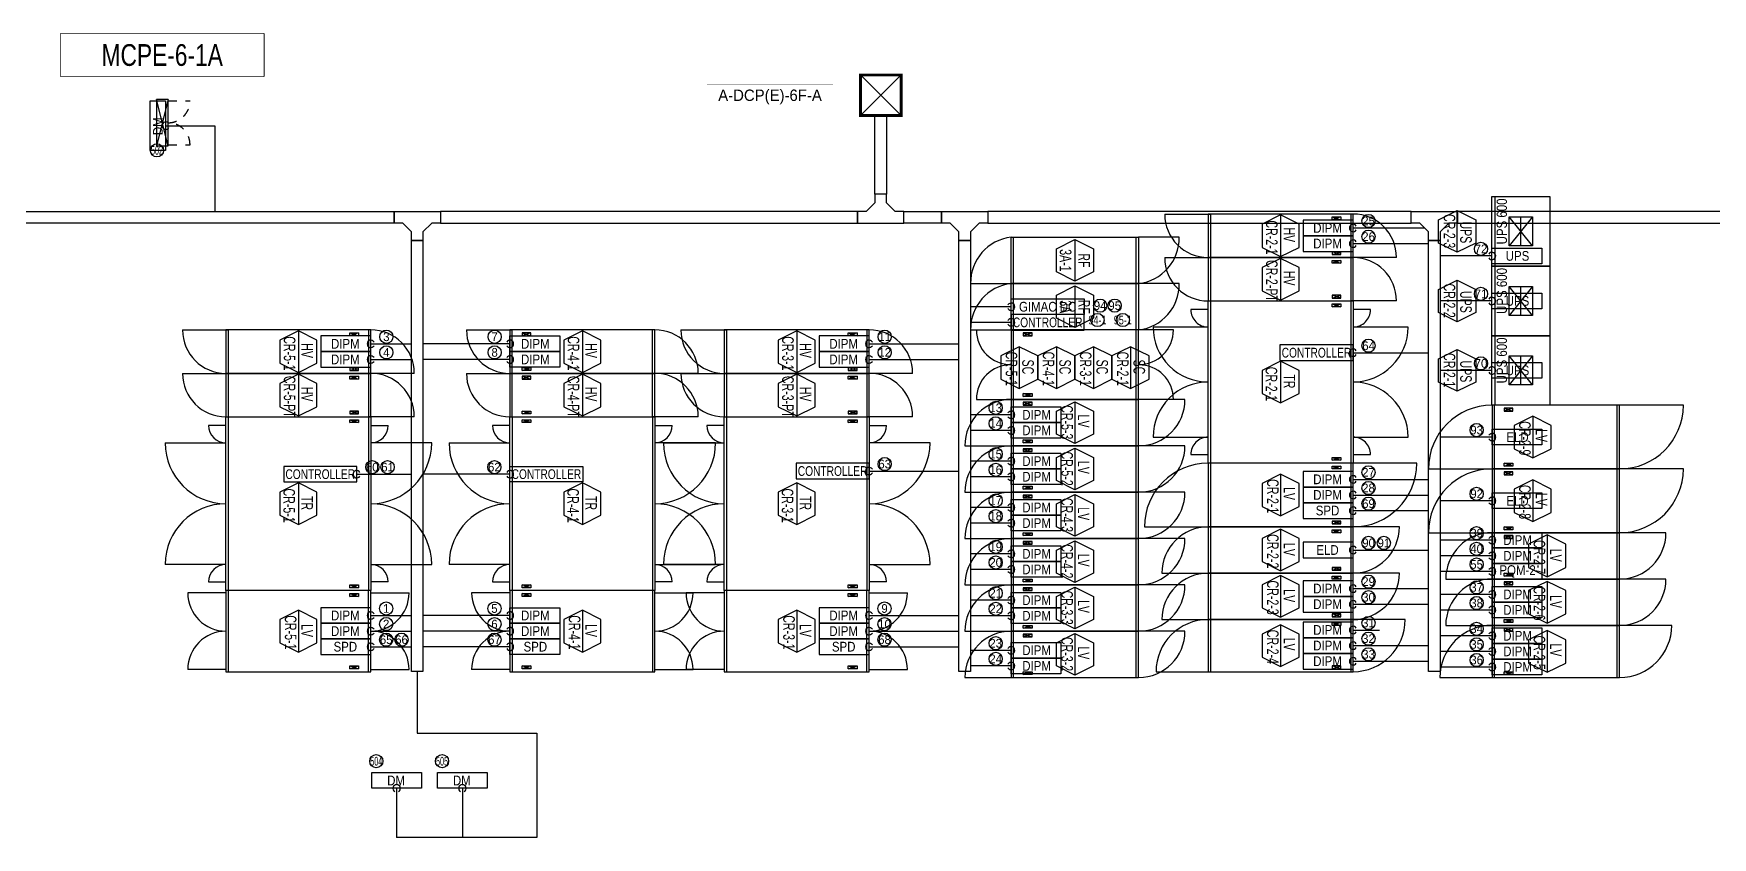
# Model space of a CAD drawing. Header units: millimetres. Extents: x 89450 to 753248, y -530175 to 1209785.
# Drawn here: x 107284 to 136256, y 822545 to 836420 of the extents above; entities that cross this region are included whole.
import ezdxf
from ezdxf.enums import TextEntityAlignment as Align

# ---------------------------------------------------------------- set-up
doc = ezdxf.new("R2010")
doc.units = ezdxf.units.MM
doc.header["$LTSCALE"] = 150
doc.linetypes.add('CONTINOUS', pattern=[0])
doc.linetypes.add('D1', pattern=[3, 1, -1, 1])
for name, color, linetype in [('------00 Switch Gear', 3, 'Continuous'), ('------00 Switch Gear_Number', 1, 'Continuous'), ('------01 Motor Control Panel or Center', 4, 'Continuous'), ('-----29 Indicator', 1, 'Continuous'), ('-----99 EPMS CABLE DUCT', 4, 'Continuous'), ('-----99 EPMS CONDUIT', 4, 'Continuous'), ('-----99 EPMS DEVICE', 3, 'Continuous'), ('-----99 EPMS PNL', 6, 'Continuous')]:
    doc.layers.add(name, color=color, linetype=linetype)
doc.layers.add('NOPLOT', color=191, linetype='Continuous', plot=False)
doc.styles.add('ELEC', font='')
doc.styles.get('ELEC').set_extended_font_data('Dotum')

# ---------------------------------------------------------------- blocks, each defined once
blk = doc.blocks.new('MCP_EQUIPMENT-2')
at = {"color": 161}
for p, q in [((200, 400), (0, -400)), ((200, -400), (0, 400))]:
    blk.add_line(p, q, dxfattribs=at)
at = {"color": 161, "linetype": 'D1'}
for p, q in [((200, 380), (580, 380)), ((200, -380), (580, -380))]:
    blk.add_line(p, q, dxfattribs=at)
at = {"color": 161}
blk.add_lwpolyline([(200, 400), (0, 400), (0, -400), (200, -400)], close=True, dxfattribs=at)
at = {"color": 161, "linetype": 'D1'}
for centre, start, end in [((200, 380), 270, 0), ((200, -380), 0, 90)]:
    blk.add_arc(centre, 380, start, end, dxfattribs=at)
blk = doc.blocks.new('750X2500')
at = {"layer": '------00 Switch Gear', "color": 161}
for p, q in [((-3250, 750), (-2458, 750)), ((-2460, 750), (-2460, 0)), ((-210, 700), (-360, 650)), ((-360, 700), (-210, 650)), ((-40, 750), (-40, 0)), ((-210, 50), (-360, 100)), ((-360, 50), (-210, 100)), ((750, 0), (-42, 0))]:
    blk.add_line(p, q, dxfattribs=at)
for points in [[(-2500, 750), (-2500, 0), (0, 0), (0, 750)], [(-360, 700), (-210, 700), (-210, 650), (-360, 650)], [(-360, 50), (-210, 50), (-210, 100), (-360, 100)]]:
    blk.add_lwpolyline(points, close=True, dxfattribs=at)
for centre, start, end in [((-2500, 750), 180, 270), ((0, 0), 0, 90)]:
    blk.add_arc(centre, 750, start, end, dxfattribs=at)
blk = doc.blocks.new('1400X2500')
at = {"layer": '------00 Switch Gear', "color": 161}
for p, q in [((-2500, 1360, 0), (-3160, 1360, 0)), ((-2458, 0, 0), (-2458, 1400, 0)), ((-360, 1350, 0), (-210, 1300, 0)), ((-360, 1300, 0), (-210, 1350, 0)), ((-40, 0), (-40, 1400)), ((0, 1360, 0), (660, 1360, 0)), ((-2500, 40, 0), (-3160, 40, 0)), ((-360, 100, 0), (-210, 50, 0)), ((-360, 50, 0), (-210, 100, 0)), ((0, 40, 0), (660, 40, 0))]:
    blk.add_line(p, q, dxfattribs=at)
for points in [[(0, 0), (0, 1400), (-2500, 1400), (-2500, 0)], [(-210, 1350), (-210, 1300), (-360, 1300), (-360, 1350)], [(-210, 100), (-210, 50), (-360, 50), (-360, 100)]]:
    blk.add_lwpolyline(points, close=True, dxfattribs=at)
for centre, start, end in [((-2500, 1360, 0), 180, 270), ((0, 1360, 0), 270, 0), ((-2500, 40, 0), 90, 180), ((0, 40, 0), 0, 90)]:
    blk.add_arc(centre, 660, start, end, dxfattribs=at)
blk = doc.blocks.new('UPS 600kV')
at = {"layer": '------00 Switch Gear', "color": 161}
blk.add_line((800, 850), (-402, 850), dxfattribs=at)
blk.add_lwpolyline([(798, -100), (-402, -100), (-402, 900), (798, 900)], close=True, dxfattribs=at)
at = {"layer": 'NOPLOT', "color": 161}
for p, q in [((-52, 199), (448, 601)), ((448, 199), (-52, 601)), ((-52, 400), (448, 400))]:
    blk.add_line(p, q, dxfattribs=at)
blk.add_lwpolyline([(448, 601), (448, 199), (-52, 199), (-52, 601)], close=True, dxfattribs=at)
at = {"layer": 'NOPLOT', "color": 161, "style": 'ELEC', "width": 0.85}
blk.add_text('UPS 600', height=178.2, dxfattribs=at).set_placement((-26, 731), align=Align.MIDDLE_LEFT)
blk = doc.blocks.new('900X2500')
at = {"layer": '------00 Switch Gear', "color": 161}
for p, q in [((-2460, 900), (-2460, 0)), ((900, 900), (-42, 900)), ((-40, 900), (-40, 0)), ((-210, 850), (-360, 800)), ((-360, 850), (-210, 800)), ((-3400, 0), (-2458, 0)), ((-210, 50), (-360, 100)), ((-360, 50), (-210, 100))]:
    blk.add_line(p, q, dxfattribs=at)
at = {"layer": '------00 Switch Gear', "color": 161, "elevation": 0}
for points in [[(-2500, 900), (-2500, 0), (0, 0), (0, 900)], [(-360, 850), (-210, 850), (-210, 800), (-360, 800)], [(-360, 50), (-210, 50), (-210, 100), (-360, 100)]]:
    blk.add_lwpolyline(points, close=True, dxfattribs=at)
at = {"layer": '------00 Switch Gear', "color": 161}
for centre, start, end in [((-2500, 0), 90, 180), ((0, 900), 270, 0)]:
    blk.add_arc(centre, 900, start, end, dxfattribs=at)
blk = doc.blocks.new('800X2500')
at = {"layer": '------00 Switch Gear', "color": 161}
for p, q in [((-2460, 800), (-2460, 0)), ((-210, 750), (-360, 700)), ((-360, 750), (-210, 700)), ((800, 800), (-42, 800)), ((-40, 800), (-40, 0)), ((-3300, 0), (-2458, 0)), ((-210, 50), (-360, 100)), ((-360, 50), (-210, 100))]:
    blk.add_line(p, q, dxfattribs=at)
for points in [[(-2500, 800), (-2500, 0), (0, 0), (0, 800)], [(-360, 750), (-210, 750), (-210, 700), (-360, 700)], [(-360, 50), (-210, 50), (-210, 100), (-360, 100)]]:
    blk.add_lwpolyline(points, close=True, dxfattribs=at)
for centre, start, end in [((-2500, 0), 90, 180), ((0, 800), 270, 0)]:
    blk.add_arc(centre, 800, start, end, dxfattribs=at)
blk = doc.blocks.new('1100X2500')
at = {"layer": '------00 Switch Gear', "color": 161}
for p, q in [((-2460, 1100), (-2460, 0)), ((-210, 1050), (-360, 1000)), ((-360, 1050), (-210, 1000)), ((1100, 1100), (-42, 1100)), ((-40, 1100), (-40, 0)), ((-3600, 0), (-2458, 0)), ((-210, 50), (-360, 100)), ((-360, 50), (-210, 100))]:
    blk.add_line(p, q, dxfattribs=at)
at = {"layer": '------00 Switch Gear', "color": 161, "elevation": 0}
for points in [[(-2500, 1100), (-2500, 0), (0, 0), (0, 1100)], [(-360, 1050), (-210, 1050), (-210, 1000), (-360, 1000)], [(-360, 50), (-210, 50), (-210, 100), (-360, 100)]]:
    blk.add_lwpolyline(points, close=True, dxfattribs=at)
at = {"layer": '------00 Switch Gear', "color": 161}
for centre, start, end in [((-2500, 0), 90, 180), ((0, 1100), 270, 0)]:
    blk.add_arc(centre, 1100, start, end, dxfattribs=at)
blk = doc.blocks.new('800x2200')
at = {"layer": '------00 Switch Gear', "color": 161}
for p, q in [((-2160, 0), (-2160, 800)), ((-1990, 750), (-1840, 700)), ((-1840, 750), (-1990, 700)), ((800, 800), (-42, 800)), ((-40, 0), (-40, 800)), ((-3000, 0), (-2158, 0)), ((-1990, 50), (-1840, 100)), ((-1840, 50), (-1990, 100))]:
    blk.add_line(p, q, dxfattribs=at)
for points in [[(0, 0), (0, 800), (-2200, 800), (-2200, 0)], [(-1840, 750), (-1990, 750), (-1990, 700), (-1840, 700)], [(-1840, 50), (-1990, 50), (-1990, 100), (-1840, 100)]]:
    blk.add_lwpolyline(points, close=True, dxfattribs=at)
for centre, start, end in [((-2200, 0), 90, 180), ((0, 800), 270, 0)]:
    blk.add_arc(centre, 800, start, end, dxfattribs=at)
blk = doc.blocks.new('900x2200')
at = {"layer": '------00 Switch Gear', "color": 161}
for p, q in [((-2160, 900), (-2160, 0)), ((900, 900), (-42, 900)), ((-40, 900), (-40, 0)), ((-210, 850), (-360, 800)), ((-360, 850), (-210, 800)), ((-3100, 0), (-2158, 0)), ((-210, 50), (-360, 100)), ((-360, 50), (-210, 100))]:
    blk.add_line(p, q, dxfattribs=at)
for points in [[(-2200, 900), (-2200, 0), (0, 0), (0, 900)], [(-360, 850), (-210, 850), (-210, 800), (-360, 800)], [(-360, 50), (-210, 50), (-210, 100), (-360, 100)]]:
    blk.add_lwpolyline(points, close=True, dxfattribs=at)
for centre, start, end in [((-2200, 0), 90, 180), ((0, 900), 270, 0)]:
    blk.add_arc(centre, 900, start, end, dxfattribs=at)
blk = doc.blocks.new('1100x2200')
at = {"layer": '------00 Switch Gear', "color": 161}
for p, q in [((-2160, 0), (-2160, 1100)), ((-1990, 1050), (-1840, 1000)), ((-1840, 1050), (-1990, 1000)), ((1100, 1100), (-42, 1100)), ((-40, 0), (-40, 1100)), ((-3300, 0), (-2158, 0)), ((-1990, 50), (-1840, 100)), ((-1840, 50), (-1990, 100))]:
    blk.add_line(p, q, dxfattribs=at)
at = {"layer": '------00 Switch Gear', "color": 161, "elevation": 0}
for points in [[(0, 0), (0, 1100), (-2200, 1100), (-2200, 0)], [(-1840, 1050), (-1990, 1050), (-1990, 1000), (-1840, 1000)], [(-1840, 50), (-1990, 50), (-1990, 100), (-1840, 100)]]:
    blk.add_lwpolyline(points, close=True, dxfattribs=at)
at = {"layer": '------00 Switch Gear', "color": 161}
for centre, start, end in [((-2200, 0), 90, 180), ((0, 1100), 270, 0)]:
    blk.add_arc(centre, 1100, start, end, dxfattribs=at)
blk = doc.blocks.new('1200X2200')
at = {"layer": '------00 Switch Gear', "color": 161}
for p, q in [((-2800, 1200), (-2158, 1200)), ((-2160, 0), (-2160, 1200)), ((600, 1200), (-42, 1200)), ((-40, 0), (-40, 1200)), ((-1990, 1150), (-1840, 1100)), ((-1840, 1150), (-1990, 1100)), ((-2800, 0), (-2158, 0)), ((-1990, 50), (-1840, 100)), ((-1840, 50), (-1990, 100)), ((600, 0), (-42, 0))]:
    blk.add_line(p, q, dxfattribs=at)
for points in [[(0, 0), (0, 1200), (-2200, 1200), (-2200, 0)], [(-1840, 1150), (-1990, 1150), (-1990, 1100), (-1840, 1100)], [(-1840, 50), (-1990, 50), (-1990, 100), (-1840, 100)]]:
    blk.add_lwpolyline(points, close=True, dxfattribs=at)
for centre, start, end in [((-2200, 1200), 180, 270), ((0, 1200), 270, 0), ((-2200, 0), 90, 180), ((0, 0), 0, 90)]:
    blk.add_arc(centre, 600, start, end, dxfattribs=at)
blk = doc.blocks.new('zw$32E')
for p, q in [((100, 0), (0, 0)), ((0, 0), (0, -400)), ((100, -75), (100, 0)), ((175, -150), (100, -75)), ((100, -325), (175, -250)), ((250, -150), (175, -150)), ((175, -250), (250, -250)), ((250, -250), (250, -150)), ((0, -400), (100, -400)), ((100, -400), (100, -325))]:
    blk.add_line(p, q)

msp = doc.modelspace()

# ---------------------------------------------------------------- linework, layer by layer
at = {"layer": '------00 Switch Gear', "color": 161}
for p, q in [((124194, 832105), (124194, 832905)), ((126314, 832105), (126314, 832905)), ((124194, 831305), (124194, 832105)), ((126314, 831305), (126314, 832105)), ((127594, 831805), (127594, 829005)), ((130014, 831805), (130014, 829005)), ((129694, 831755), (129844, 831705)), ((129694, 831705), (129844, 831755)), ((110644, 829805), (110644, 826805)), ((113064, 829805), (113064, 826805)), ((115544, 829805), (115544, 826805)), ((117964, 829805), (117964, 826805)), ((119244, 829805), (119244, 826805)), ((121664, 829805), (121664, 826805)), ((134604, 830005), (133904, 830005)), ((110604, 829655), (110304, 829655)), ((112744, 829755), (112894, 829705)), ((112744, 829705), (112894, 829755)), ((113104, 829655), (113404, 829655)), ((115504, 829655), (115204, 829655)), ((115864, 829705), (115714, 829755)), ((115864, 829755), (115714, 829705)), ((118004, 829655), (118304, 829655)), ((119204, 829655), (118904, 829655)), ((121344, 829755), (121494, 829705)), ((121344, 829705), (121494, 829755)), ((121704, 829655), (122004, 829655)), ((109554, 829355), (110604, 829355)), ((114154, 829355), (113104, 829355)), ((114454, 829355), (115504, 829355)), ((119054, 829355), (118004, 829355)), ((118154, 829355), (119204, 829355)), ((122754, 829355), (121704, 829355)), ((129694, 829105), (129844, 829055)), ((129694, 829055), (129844, 829105)), ((110604, 827255), (109554, 827255)), ((113104, 827255), (114154, 827255)), ((115504, 827255), (114454, 827255)), ((118004, 827255), (119054, 827255)), ((119204, 827255), (118154, 827255)), ((121704, 827255), (122754, 827255)), ((110304, 826955), (110604, 826955)), ((112744, 826905), (112894, 826855)), ((112744, 826855), (112894, 826905)), ((113404, 826955), (113104, 826955)), ((115204, 826955), (115504, 826955)), ((115864, 826855), (115714, 826905)), ((115864, 826905), (115714, 826855)), ((118304, 826955), (118004, 826955)), ((118904, 826955), (119204, 826955)), ((121344, 826905), (121494, 826855)), ((121344, 826855), (121494, 826905)), ((122004, 826955), (121704, 826955))]:
    msp.add_line(p, q, dxfattribs=at)
at = {"layer": '------00 Switch Gear', "color": 161, "elevation": 0}
for points in [[(124154, 832905, 0.385743), (123454, 832105), (124154, 832105)], [(124154, 832105, 0.385743), (123454, 831305), (124154, 831305)], [(127554, 831655), (127254, 831655, 0.414214), (127554, 831355), (126604, 831355, 0.414214), (127554, 830405, 0.414214), (126604, 829455), (127554, 829455, 0.414214), (127254, 829155), (127554, 829155)], [(130054, 829155), (130354, 829155, 0.414214), (130054, 829455), (131004, 829455, 0.414214), (130054, 830405, 0.414214), (131004, 831355), (130054, 831355, 0.414214), (130354, 831655), (130054, 831655)]]:
    msp.add_lwpolyline(points, format="xyb", dxfattribs=at)
at = {"layer": '------00 Switch Gear', "color": 161}
for points in [[(124154, 832105), (124154, 832905), (126354, 832905), (126354, 832105)], [(124154, 831305), (124154, 832105), (126354, 832105), (126354, 831305)], [(130054, 831805), (130054, 829005), (127554, 829005), (127554, 831805)], [(129844, 831755), (129844, 831705), (129694, 831705), (129694, 831755)], [(113104, 829805), (113104, 826805), (110604, 826805), (110604, 829805)], [(118004, 829805), (118004, 826805), (115504, 826805), (115504, 829805)], [(121704, 829805), (121704, 826805), (119204, 826805), (119204, 829805)], [(112894, 829755), (112894, 829705), (112744, 829705), (112744, 829755)], [(115714, 829705), (115714, 829755), (115864, 829755), (115864, 829705)], [(121494, 829755), (121494, 829705), (121344, 829705), (121344, 829755)], [(129844, 829105), (129844, 829055), (129694, 829055), (129694, 829105)], [(112894, 826905), (112894, 826855), (112744, 826855), (112744, 826905)], [(115714, 826855), (115714, 826905), (115864, 826905), (115864, 826855)], [(121494, 826905), (121494, 826855), (121344, 826855), (121344, 826905)]]:
    msp.add_lwpolyline(points, close=True, dxfattribs=at)
for points in [[(126354, 832105, 0.385743), (127054, 832905), (126354, 832905)], [(126354, 831305, 0.385743), (127054, 832105), (126354, 832105)]]:
    msp.add_lwpolyline(points, format="xyb", dxfattribs=at)
for centre, radius, start, end in [((110604, 829655), 300, 180, 270), ((113104, 829655), 300, 270, 0), ((115504, 829655), 300, 180, 270), ((118004, 829655), 300, 270, 0), ((119204, 829655), 300, 180, 270), ((121704, 829655), 300, 270, 0), ((110604, 829355), 1050, 180, 270), ((113104, 829355), 1050, 270, 0), ((115504, 829355), 1050, 180, 270), ((118004, 829355), 1050, 270, 0), ((119204, 829355), 1050, 180, 270), ((121704, 829355), 1050, 270, 0), ((110604, 827255), 1050, 90, 180), ((113104, 827255), 1050, 0, 90), ((115504, 827255), 1050, 90, 180), ((118004, 827255), 1050, 0, 90), ((119204, 827255), 1050, 90, 180), ((121704, 827255), 1050, 0, 90), ((110604, 826955), 300, 90, 180), ((113104, 826955), 300, 0, 90), ((115504, 826955), 300, 90, 180), ((118004, 826955), 300, 0, 90), ((119204, 826955), 300, 90, 180), ((121704, 826955), 300, 0, 90)]:
    msp.add_arc(centre, radius, start, end, dxfattribs=at)
at = {"layer": '------00 Switch Gear_Number', "color": 1}
for points in [[(128804, 833290), (128804, 832570), (129124, 832730), (129124, 833130), (128804, 833290), (128484, 833130), (128484, 832730), (128804, 832570)], [(125254, 832865), (125254, 832145), (124934, 832305), (124934, 832705), (125254, 832865), (125574, 832705), (125574, 832305), (125254, 832145)], [(128804, 832540), (128804, 831820), (129124, 831980), (129124, 832380), (128804, 832540), (128484, 832380), (128484, 831980), (128804, 831820)], [(125254, 832065), (125254, 831345), (124934, 831505), (124934, 831905), (125254, 832065), (125574, 831905), (125574, 831505), (125254, 831345)], [(111854, 831290), (111854, 830570), (112174, 830730), (112174, 831130), (111854, 831290), (111534, 831130), (111534, 830730), (111854, 830570)], [(116754, 831290), (116754, 830570), (117074, 830730), (117074, 831130), (116754, 831290), (116434, 831130), (116434, 830730), (116754, 830570)], [(120454, 831290), (120454, 830570), (120774, 830730), (120774, 831130), (120454, 831290), (120134, 831130), (120134, 830730), (120454, 830570)], [(128804, 830765), (128804, 830045), (129124, 830205), (129124, 830605), (128804, 830765), (128484, 830605), (128484, 830205), (128804, 830045)], [(111854, 830540), (111854, 829820), (112174, 829980), (112174, 830380), (111854, 830540), (111534, 830380), (111534, 829980), (111854, 829820)], [(116754, 830540), (116754, 829820), (117074, 829980), (117074, 830380), (116754, 830540), (116434, 830380), (116434, 829980), (116754, 829820)], [(120454, 830540), (120454, 829820), (120774, 829980), (120774, 830380), (120454, 830540), (120134, 830380), (120134, 829980), (120454, 829820)], [(125254, 830065), (125254, 829345), (124934, 829505), (124934, 829905), (125254, 830065), (125574, 829905), (125574, 829505), (125254, 829345)], [(133154, 829815), (133154, 829095), (133474, 829255), (133474, 829655), (133154, 829815), (132834, 829655), (132834, 829255), (133154, 829095)], [(125254, 829265), (125254, 828545), (124934, 828705), (124934, 829105), (125254, 829265), (125574, 829105), (125574, 828705), (125254, 828545)], [(111854, 828665), (111854, 827945), (112174, 828105), (112174, 828505), (111854, 828665), (111534, 828505), (111534, 828105), (111854, 827945)], [(116754, 828665), (116754, 827945), (117074, 828105), (117074, 828505), (116754, 828665), (116434, 828505), (116434, 828105), (116754, 827945)], [(120454, 828665), (120454, 827945), (120774, 828105), (120774, 828505), (120454, 828665), (120134, 828505), (120134, 828105), (120454, 827945)], [(128804, 828815), (128804, 828095), (129124, 828255), (129124, 828655), (128804, 828815), (128484, 828655), (128484, 828255), (128804, 828095)], [(133154, 828715), (133154, 827995), (133474, 828155), (133474, 828555), (133154, 828715), (132834, 828555), (132834, 828155), (133154, 827995)], [(125254, 828465), (125254, 827745), (124934, 827905), (124934, 828305), (125254, 828465), (125574, 828305), (125574, 827905), (125254, 827745)], [(128804, 827865), (128804, 827145), (129124, 827305), (129124, 827705), (128804, 827865), (128484, 827705), (128484, 827305), (128804, 827145)], [(133404, 827765), (133404, 827045), (133724, 827205), (133724, 827605), (133404, 827765), (133084, 827605), (133084, 827205), (133404, 827045)], [(125254, 827665), (125254, 826945), (124934, 827105), (124934, 827505), (125254, 827665), (125574, 827505), (125574, 827105), (125254, 826945)], [(125254, 826865), (125254, 826145), (124934, 826305), (124934, 826705), (125254, 826865), (125574, 826705), (125574, 826305), (125254, 826145)], [(128804, 827065), (128804, 826345), (129124, 826505), (129124, 826905), (128804, 827065), (128484, 826905), (128484, 826505), (128804, 826345)], [(133404, 826965), (133404, 826245), (133724, 826405), (133724, 826805), (133404, 826965), (133084, 826805), (133084, 826405), (133404, 826245)], [(111854, 826465), (111854, 825745), (112174, 825905), (112174, 826305), (111854, 826465), (111534, 826305), (111534, 825905), (111854, 825745)], [(116754, 826465), (116754, 825745), (117074, 825905), (117074, 826305), (116754, 826465), (116434, 826305), (116434, 825905), (116754, 825745)], [(120454, 826465), (120454, 825745), (120774, 825905), (120774, 826305), (120454, 826465), (120134, 826305), (120134, 825905), (120454, 825745)], [(125254, 826065), (125254, 825345), (124934, 825505), (124934, 825905), (125254, 826065), (125574, 825905), (125574, 825505), (125254, 825345)], [(128804, 826215), (128804, 825495), (129124, 825655), (129124, 826055), (128804, 826215), (128484, 826055), (128484, 825655), (128804, 825495)], [(133404, 826115), (133404, 825395), (133724, 825555), (133724, 825955), (133404, 826115), (133084, 825955), (133084, 825555), (133404, 825395)]]:
    msp.add_lwpolyline(points, dxfattribs=at)
at = {"layer": '------00 Switch Gear_Number', "color": 1, "elevation": 0}
for points in [[(131851, 832645), (131851, 833365), (132171, 833205), (132171, 832805), (131851, 832645), (131531, 832805), (131531, 833205), (131851, 833365)], [(131851, 831445), (131851, 832165), (132171, 832005), (132171, 831605), (131851, 831445), (131531, 831605), (131531, 832005), (131851, 832165)], [(124294, 831015), (124294, 830295), (124614, 830455), (124614, 830855), (124294, 831015), (123974, 830855), (123974, 830455), (124294, 830295)], [(124934, 831015), (124934, 830295), (125254, 830455), (125254, 830855), (124934, 831015), (124614, 830855), (124614, 830455), (124934, 830295)], [(125574, 831015), (125574, 830295), (125894, 830455), (125894, 830855), (125574, 831015), (125254, 830855), (125254, 830455), (125574, 830295)], [(126214, 831015), (126214, 830295), (126534, 830455), (126534, 830855), (126214, 831015), (125894, 830855), (125894, 830455), (126214, 830295)], [(131851, 830245), (131851, 830965), (132171, 830805), (132171, 830405), (131851, 830245), (131531, 830405), (131531, 830805), (131851, 830965)]]:
    msp.add_lwpolyline(points, dxfattribs=at)
at = {"layer": '------01 Motor Control Panel or Center', "linetype": 'CONTINOUS', "elevation": 0}
msp.add_lwpolyline([(111255, 836420), (111255, 835680), (107752, 835680), (107752, 836420)], close=True, dxfattribs=at)
at = {"layer": '-----29 Indicator'}
for centre in [(109413, 834404, 0), (130322, 833185, 0), (130322, 832915, 0), (132262, 832703, 0), (125690, 831724, 0), (125941, 831724, 0), (132262, 831927, 0), (125644, 831475, 0), (126081, 831475, 0), (113372, 831187, 0), (115240, 831187, 0), (121972, 831187, 0), (113372, 830917, 0), (115240, 830917, 0), (121972, 830917, 0), (130322, 831032, 0), (132262, 830727, 0), (123887, 829961, 0), (123887, 829691, 0), (132187, 829576, 0), (123887, 829161, 0), (113129, 828937, 0), (113393, 828937, 0), (115236, 828937, 0), (121972, 828990, 0), (123887, 828891, 0), (130320, 828846, 0), (130320, 828576, 0), (123887, 828361, 0), (130320, 828306, 0), (132187, 828476, 0), (123887, 828091, 0), (130322, 827628, 0), (130586, 827628, 0), (132187, 827796, 0), (123887, 827561, 0), (132187, 827527, 0), (123887, 827291, 0), (132187, 827257, 0), (123887, 826761, 0), (130322, 826960, 0), (132187, 826861, 0), (113369, 826497, 0), (115237, 826496, 0), (121969, 826496, 0), (123887, 826491, 0), (130322, 826690, 0), (132187, 826591, 0), (113369, 826228, 0), (115237, 826227, 0), (121969, 826227, 0), (130320, 826246, 0), (113369, 825958, 0), (113633, 825958, 0), (115237, 825958, 0), (121969, 825958, 0), (123887, 825896, 0), (130320, 825976, 0), (132187, 826146, 0), (132187, 825877, 0), (123887, 825626, 0), (130322, 825706, 0), (132187, 825607, 0), (113198, 823860), (114333, 823860)]:
    msp.add_circle(centre, 114, dxfattribs=at)
at = {"layer": '-----99 EPMS CABLE DUCT'}
for p, q in [((113549, 823393), (113549, 822545)), ((114684, 823393), (114684, 822545)), ((115970, 822545), (113549, 822545))]:
    msp.add_line(p, q, dxfattribs=at)
at = {"layer": '-----99 EPMS CABLE DUCT', "elevation": 0}
for points in [[(121804, 835005), (122004, 835005), (122004, 833650), (121804, 833650)], [(103503, 833350), (113504, 833350), (113504, 833150), (103503, 833150)], [(121504, 833350), (114304, 833350), (114304, 833150), (121504, 833150)], [(122304, 833350), (122950, 833350), (122950, 833150), (122304, 833150)], [(131057, 833350), (123750, 833350), (123750, 833150), (131057, 833150)], [(136758, 833350), (131857, 833350), (131857, 833150), (136758, 833150)], [(113804, 832850), (114004, 832850), (114004, 825408), (113804, 825408)], [(123250, 832850), (123450, 832850), (123450, 825408), (123250, 825408)], [(131357, 832850), (131557, 832850), (131557, 825408), (131357, 825408)]]:
    msp.add_lwpolyline(points, close=True, dxfattribs=at)
for points in [[(109563, 834830), (110412, 834830), (110412, 833350)], [(113904, 825408), (113904, 824342), (115970, 824342), (115970, 822545)]]:
    msp.add_lwpolyline(points, dxfattribs=at)
at = {"layer": '-----99 EPMS CONDUIT'}
for p, q in [((130054, 833064), (131292, 833064, 0)), ((130054, 832794), (131357, 832794, 0)), ((132452, 832581), (131557, 832581, 0)), ((132452, 831805), (131557, 831805, 0)), ((124154, 831704), (123450, 831704, 0)), ((124154, 831435), (123450, 831435, 0)), ((113104, 831064), (113804, 831064, 0)), ((115504, 831064), (114004, 831064, 0)), ((121704, 831064), (123250, 831064, 0)), ((113104, 830794), (113804, 830794, 0)), ((115504, 830794), (114004, 830794, 0)), ((121704, 830794), (123250, 830794, 0)), ((130054, 830911), (131357, 830911, 0)), ((132452, 830605), (131557, 830605, 0)), ((124154, 829839), (123450, 829839, 0)), ((124154, 829569), (123450, 829569, 0)), ((132454, 829454), (131557, 829454, 0)), ((124154, 829039), (123450, 829039, 0)), ((112861, 828814, 0), (113804, 828814)), ((115504, 828814, 0), (114004, 828814, 0)), ((121704, 828868), (123250, 828868, 0)), ((124154, 828769), (123450, 828769, 0)), ((130054, 828725), (131357, 828725, 0)), ((130054, 828455), (131357, 828455, 0)), ((132454, 828354), (131557, 828354, 0)), ((124154, 828239), (123450, 828239, 0)), ((130054, 828185), (131357, 828185, 0)), ((124154, 827969), (123450, 827969, 0)), ((124154, 827439), (123450, 827439, 0)), ((130054, 827505), (131357, 827505, 0)), ((132454, 827675), (131557, 827675, 0)), ((124154, 827169), (123450, 827169, 0)), ((132454, 827405), (131557, 827405, 0)), ((132454, 827135), (131557, 827135, 0)), ((124154, 826639), (123450, 826639, 0)), ((130054, 826839), (131357, 826839, 0)), ((130054, 826569), (131357, 826569, 0)), ((132454, 826739), (131557, 826739, 0)), ((113104, 826375, 0), (113804, 826375, 0)), ((115504, 826375), (114004, 826375, 0)), ((121704, 826375), (123250, 826375, 0)), ((124154, 826369), (123450, 826369, 0)), ((132454, 826469), (131557, 826469, 0)), ((113104, 826105, 0), (113804, 826105, 0)), ((115504, 826105), (114004, 826105, 0)), ((121704, 826105), (123250, 826105, 0)), ((130054, 826125), (130511, 826125, 0)), ((132454, 826025), (131557, 826025, 0)), ((113104, 825835, 0), (113804, 825835, 0)), ((115504, 825835), (114004, 825835, 0)), ((121704, 825835), (123250, 825835, 0)), ((124154, 825774), (123450, 825774, 0)), ((130054, 825855), (131357, 825855, 0)), ((132454, 825755), (131557, 825755, 0)), ((124154, 825504), (123450, 825504, 0)), ((130054, 825585), (131357, 825585, 0)), ((132454, 825485), (131557, 825485, 0))]:
    msp.add_line(p, q, dxfattribs=at)
for centre, start, end in [((109563, 834830), 30, 330), ((130054, 833064), 30, 330), ((130054, 832794), 30, 330), ((132452, 832581), 210, 150), ((132452, 831805), 210, 150), ((124154, 831704), 210, 150), ((124154, 831435), 210, 150), ((113104, 831064), 30, 330), ((115504, 831064), 210, 150), ((121704, 831064), 30, 330), ((130054, 830911), 30, 330), ((113104, 830794), 30, 330), ((115504, 830794), 210, 150), ((121704, 830794), 30, 330), ((132452, 830605), 210, 150), ((124154, 829839), 210, 150), ((124154, 829569), 210, 150), ((132454, 829454), 210, 150), ((121704, 828868), 30, 330), ((124154, 829039), 210, 150), ((112861, 828814, 0), 30, 330), ((115504, 828814, 0), 210, 150), ((124154, 828769), 210, 150), ((130054, 828725), 30, 330), ((130054, 828455), 30, 330), ((132454, 828354), 210, 150), ((124154, 828239), 210, 150), ((124154, 827969), 210, 150), ((130054, 828185), 30, 330), ((132454, 827675), 210, 150), ((124154, 827439), 210, 150), ((130054, 827505), 30, 330), ((132454, 827405), 210, 150), ((124154, 827169), 210, 150), ((132454, 827135), 210, 150), ((130054, 826839), 30, 330), ((124154, 826639), 210, 150), ((130054, 826569), 30, 330), ((132454, 826739), 210, 150), ((113104, 826375, 0), 30, 330), ((115504, 826375), 210, 150), ((121704, 826375), 30, 330), ((124154, 826369), 210, 150), ((132454, 826469), 210, 150), ((113104, 826105, 0), 30, 330), ((115504, 826105), 210, 150), ((121704, 826105), 30, 330), ((130054, 826125), 30, 330), ((132454, 826025), 210, 150), ((113104, 825835, 0), 30, 330), ((115504, 825835), 210, 150), ((121704, 825835), 30, 330), ((124154, 825774), 210, 150), ((130054, 825855), 30, 330), ((132454, 825755), 210, 150), ((124154, 825504), 210, 150), ((130054, 825585), 30, 330), ((132454, 825485), 210, 150), ((113549, 823393), 300, 240), ((114684, 823393), 300, 240)]:
    msp.add_arc(centre, 63.8, start, end, dxfattribs=at)
at = {"layer": '-----99 EPMS DEVICE', "color": 2, "elevation": 0}
msp.add_lwpolyline([(109563, 835261), (109563, 834400), (109294, 834400), (109294, 835261)], close=True, dxfattribs=at)
at = {"layer": '-----99 EPMS DEVICE'}
for points in [[(130054, 833200), (129193, 833200), (129193, 832930), (130054, 832930)], [(130054, 832930), (129193, 832930), (129193, 832660), (130054, 832660)], [(125414, 831570), (124154, 831570), (124154, 831301), (125414, 831301)], [(113104, 831200), (112243, 831200), (112243, 830930), (113104, 830930)], [(113104, 830930), (112243, 830930), (112243, 830660), (113104, 830660)], [(115504, 831200), (116364, 831200), (116364, 830930), (115504, 830930)], [(115504, 830930), (116364, 830930), (116364, 830660), (115504, 830660)], [(121704, 831200), (120843, 831200), (120843, 830930), (121704, 830930)], [(121704, 830930), (120843, 830930), (120843, 830660), (121704, 830660)], [(130054, 831046), (128793, 831046), (128793, 830777), (130054, 830777)], [(124154, 829975), (125014, 829975), (125014, 829705), (124154, 829705)], [(124154, 829705), (125014, 829705), (125014, 829435), (124154, 829435)], [(121704, 829003), (120443, 829003), (120443, 828734), (121704, 828734)], [(124154, 829175), (125014, 829175), (125014, 828905), (124154, 828905)], [(124154, 828905), (125014, 828905), (125014, 828635), (124154, 828635)], [(130054, 828860), (129193, 828860), (129193, 828591), (130054, 828591)], [(124154, 828375), (125014, 828375), (125014, 828105), (124154, 828105)], [(130054, 828591), (129193, 828591), (129193, 828321), (130054, 828321)], [(130054, 828321), (129193, 828321), (129193, 828051), (130054, 828051)], [(124154, 828105), (125014, 828105), (125014, 827835), (124154, 827835)], [(132454, 827810), (133314, 827810), (133314, 827541), (132454, 827541)], [(124154, 827575), (125014, 827575), (125014, 827305), (124154, 827305)], [(132454, 827541), (133314, 827541), (133314, 827271), (132454, 827271)], [(124154, 827305), (125014, 827305), (125014, 827035), (124154, 827035)], [(132454, 827271), (133314, 827271), (133314, 827001), (132454, 827001)], [(130054, 826975), (129193, 826975), (129193, 826705), (130054, 826705)], [(132454, 826875), (133314, 826875), (133314, 826605), (132454, 826605)], [(124154, 826775), (125014, 826775), (125014, 826505), (124154, 826505)], [(130054, 826705), (129193, 826705), (129193, 826435), (130054, 826435)], [(132454, 826605), (133314, 826605), (133314, 826335), (132454, 826335)], [(115504, 826510), (116364, 826510), (116364, 826241), (115504, 826241)], [(121704, 826510), (120843, 826510), (120843, 826241), (121704, 826241)], [(124154, 826505), (125014, 826505), (125014, 826235), (124154, 826235)], [(115504, 826241), (116364, 826241), (116364, 825971), (115504, 825971)], [(121704, 826241), (120843, 826241), (120843, 825971), (121704, 825971)], [(130054, 826260), (129193, 826260), (129193, 825991), (130054, 825991)], [(130054, 825991), (129193, 825991), (129193, 825721), (130054, 825721)], [(132454, 826160), (133314, 826160), (133314, 825891), (132454, 825891)], [(115504, 825971), (116364, 825971), (116364, 825701), (115504, 825701)], [(121704, 825971), (120843, 825971), (120843, 825701), (121704, 825701)], [(124154, 825910), (125014, 825910), (125014, 825640), (124154, 825640)], [(130054, 825721), (129193, 825721), (129193, 825451), (130054, 825451)], [(132454, 825891), (133314, 825891), (133314, 825621), (132454, 825621)], [(124154, 825640), (125014, 825640), (125014, 825370), (124154, 825370)], [(132454, 825621), (133314, 825621), (133314, 825351), (132454, 825351)]]:
    msp.add_lwpolyline(points, close=True, dxfattribs=at)
at = {"layer": '-----99 EPMS DEVICE', "elevation": 0}
for points in [[(132452, 832717), (133313, 832717), (133313, 832447), (132452, 832447)], [(132452, 831941), (133313, 831941), (133313, 831671), (132452, 831671)], [(132452, 830741), (133313, 830741), (133313, 830471), (132452, 830471)], [(112861, 828950), (111601, 828950), (111601, 828680), (112861, 828680)], [(115504, 828950), (116764, 828950), (116764, 828680), (115504, 828680)], [(113104, 826510), (112243, 826510), (112243, 826241), (113104, 826241)], [(113104, 826241), (112243, 826241), (112243, 825971), (113104, 825971)], [(113104, 825971), (112243, 825971), (112243, 825701), (113104, 825701)]]:
    msp.add_lwpolyline(points, close=True, dxfattribs=at)
at = {"layer": '-----99 EPMS DEVICE', "color": 2}
for points in [[(124154, 831840), (125414, 831840), (125414, 831570), (124154, 831570)], [(132454, 829590), (133314, 829590), (133314, 829320), (132454, 829320)], [(132454, 828490), (133314, 828490), (133314, 828220), (132454, 828220)], [(130054, 827641), (129193, 827641), (129193, 827371), (130054, 827371)], [(113979, 823393), (113119, 823393), (113119, 823663), (113979, 823663)], [(115114, 823393), (114254, 823393), (114254, 823663), (115114, 823663)]]:
    msp.add_lwpolyline(points, close=True, dxfattribs=at)
at = {"layer": '-----99 EPMS PNL'}
for p, q in [((121554, 835705), (122254, 835005)), ((121554, 835005), (122254, 835705))]:
    msp.add_line(p, q, dxfattribs=at)
at = {"layer": '-----99 EPMS PNL', "const_width": 50, "elevation": 0}
msp.add_lwpolyline([(121554, 835705), (122254, 835705), (122254, 835005), (121554, 835005)], close=True, dxfattribs=at)
at = {"layer": '-----99 EPMS PNL', "const_width": 1}
msp.add_lwpolyline([(118907, 835174), (118907, 835535), (121078, 835535), (121078, 835174)], close=True, dxfattribs=at)

# ---------------------------------------------------------------- block references
at = {"layer": '------00 Switch Gear', "rotation": 90}
for p in [(133352, 832807), (133352, 831607)]:
    msp.add_blockref('UPS 600kV', p, dxfattribs=at)
at = {"layer": '------00 Switch Gear'}
for p in [(130054, 832555), (130054, 831805)]:
    msp.add_blockref('750X2500', p, dxfattribs=at)
at = {"layer": '------00 Switch Gear', "color": 161}
for name, p in [('750X2500', (113104, 830555)), ('750X2500', (121704, 830555)), ('1200X2200', (126354, 830105)), ('750X2500', (113104, 829805)), ('750X2500', (121704, 829805)), ('800x2200', (126354, 829305)), ('1100x2200', (134654, 828905)), ('800x2200', (126354, 828505)), ('1100X2500', (130054, 827905)), ('1100x2200', (134654, 827805)), ('800x2200', (126354, 827705)), ('800X2500', (130054, 827105)), ('800x2200', (134654, 827005)), ('800x2200', (126354, 826905)), ('800x2200', (126354, 826105)), ('800X2500', (130054, 826305)), ('800x2200', (134654, 826205)), ('1400X2500', (113104, 825405)), ('1400X2500', (121704, 825405)), ('900X2500', (130054, 825405)), ('800x2200', (126354, 825305))]:
    msp.add_blockref(name, p, dxfattribs=at)
for name, p, rotation in [('750X2500', (115504, 831305), 180), ('UPS 600kV', (133352, 830407), 90), ('750X2500', (115504, 830555), 180), ('1400X2500', (115504, 826805), 180), ('900x2200', (132454, 826205), 180)]:
    msp.add_blockref(name, p, dxfattribs=dict(at, rotation=rotation))
at = {"layer": '------01 Motor Control Panel or Center'}
msp.add_blockref('MCP_EQUIPMENT-2', (109404, 834880), dxfattribs=at)
at = {"layer": '-----99 EPMS CABLE DUCT', "yscale": 2, "zscale": 2}
for p, xscale, rotation in [((121504, 833150), 2, 90.00000000000011), ((113504, 833350), -2, 89.99999999999977), ((122950, 833350), -2, 89.99999999999977), ((131057, 833350), -2, 89.99999999999977)]:
    msp.add_blockref('zw$32E', p, dxfattribs=dict(at, xscale=xscale, rotation=rotation))

# ---------------------------------------------------------------- texts
at = {"layer": '------00 Switch Gear_Number', "color": 0, "style": 'ELEC', "width": 0.7}
for s, p in [('CR-2-3', (131718, 833010)), ('CR-2-1', (128652, 832900)), ('HV', (128955, 832947)), ('UPS', (132003, 832989)), ('3A-1', (125094, 832505)), ('RF', (125414, 832505)), ('CR-2-PT', (128652, 832150)), ('HV', (128955, 832197)), ('CR-2-2', (131718, 831810)), ('3A', (125094, 831705)), ('RF', (125414, 831705)), ('UPS', (132003, 831789)), ('CR-5-1', (111702, 830900)), ('HV', (112005, 830947)), ('CR-4-1', (116602, 830900)), ('HV', (116905, 830947)), ('CR-3-1', (120302, 830900)), ('HV', (120605, 830947)), ('CR-5-1', (124160, 830634)), ('CR-4-1', (124800, 830634)), ('CR-3-1', (125440, 830634)), ('CR-2-1', (126080, 830634)), ('SC', (124445, 830666)), ('SC', (125085, 830666)), ('SC', (125725, 830666)), ('SC', (126365, 830666)), ('CR-2-1', (128645, 830372)), ('CR-2-1', (131718, 830610)), ('UPS', (132003, 830589)), ('CR-5-PT', (111702, 830150)), ('CR-4-PT', (116602, 830150)), ('CR-3-PT', (120302, 830150)), ('TR', (128955, 830417)), ('HV', (112005, 830197)), ('HV', (116905, 830197)), ('HV', (120605, 830197)), ('CR-5-3', (125120, 829710)), ('LV', (125405, 829731)), ('CR-2-9', (133020, 829434)), ('LV', (133305, 829481)), ('CR-5-2', (125120, 828910)), ('LV', (125405, 828931)), ('CR-2-1', (128670, 828434)), ('CR-2-8', (133020, 828334)), ('CR-5-1', (111695, 828272)), ('TR', (112005, 828317)), ('CR-4-1', (116595, 828272)), ('TR', (116905, 828317)), ('CR-3-1', (120295, 828272)), ('TR', (120605, 828317)), ('CR-4-3', (125120, 828110)), ('LV', (128955, 828481)), ('LV', (133305, 828381)), ('LV', (125405, 828131)), ('CR-2-2', (128670, 827484)), ('CR-4-2', (125120, 827310)), ('LV', (128955, 827516)), ('CR-2-7', (133270, 827384)), ('LV', (133555, 827416)), ('LV', (125405, 827331)), ('CR-2-3', (128670, 826684)), ('CR-2-6', (133270, 826584)), ('CR-3-3', (125120, 826510)), ('LV', (125405, 826531)), ('LV', (128955, 826716)), ('LV', (133555, 826616)), ('CR-5-1', (111720, 826084)), ('CR-4-1', (116620, 826084)), ('CR-3-1', (120320, 826084)), ('LV', (112005, 826116)), ('LV', (116905, 826116)), ('LV', (120605, 826116)), ('CR-3-2', (125120, 825710)), ('CR-2-4', (128670, 825834)), ('CR-2-5', (133270, 825734)), ('LV', (125405, 825731)), ('LV', (128955, 825881)), ('LV', (133555, 825781))]:
    msp.add_text(s, height=200, rotation=270, dxfattribs=at).set_placement(p, align=Align.MIDDLE_CENTER)
at = {"layer": '-----29 Indicator', "style": 'ELEC', "width": 0.6}
msp.add_text('502', height=150, rotation=360, dxfattribs=at).set_placement((109413, 834404, 0), align=Align.MIDDLE_CENTER)
at = {"layer": '-----29 Indicator', "style": 'ELEC'}
for s, p in [('25', (130322, 833185, 0)), ('26', (130322, 832915, 0)), ('72', (132262, 832703, 0)), ('94', (125690, 831724, 0)), ('95', (125941, 831724, 0)), ('71', (132262, 831927, 0)), ('3', (113372, 831187, 0)), ('7', (115240, 831187, 0)), ('11', (121972, 831187, 0)), ('4', (113372, 830917, 0)), ('8', (115240, 830917, 0)), ('12', (121972, 830917, 0)), ('64', (130322, 831032, 0)), ('70', (132262, 830727, 0)), ('13', (123887, 829961, 0)), ('14', (123887, 829691, 0)), ('93', (132187, 829576, 0)), ('15', (123887, 829161, 0)), ('60', (113129, 828937, 0)), ('61', (113393, 828937, 0)), ('62', (115236, 828937, 0)), ('63', (121972, 828990, 0)), ('16', (123887, 828891, 0)), ('27', (130320, 828846, 0)), ('28', (130320, 828576, 0)), ('17', (123887, 828361, 0)), ('69', (130320, 828306, 0)), ('92', (132187, 828476, 0)), ('18', (123887, 828091, 0)), ('39', (132187, 827796, 0)), ('19', (123887, 827561, 0)), ('90', (130322, 827628, 0)), ('91', (130586, 827628, 0)), ('40', (132187, 827527, 0)), ('20', (123887, 827291, 0)), ('55', (132187, 827257, 0)), ('29', (130322, 826960, 0)), ('37', (132187, 826861, 0)), ('1', (113369, 826497, 0)), ('5', (115237, 826496, 0)), ('9', (121969, 826496, 0)), ('21', (123887, 826761, 0)), ('30', (130322, 826690, 0)), ('38', (132187, 826591, 0)), ('2', (113369, 826228, 0)), ('6', (115237, 826227, 0)), ('10', (121969, 826227, 0)), ('22', (123887, 826491, 0)), ('31', (130320, 826246, 0)), ('65', (113369, 825958, 0)), ('66', (113633, 825958, 0)), ('67', (115237, 825958, 0)), ('68', (121969, 825958, 0)), ('32', (130320, 825976, 0)), ('34', (132187, 826146, 0)), ('23', (123887, 825896, 0)), ('24', (123887, 825626, 0)), ('33', (130322, 825706, 0)), ('35', (132187, 825877, 0)), ('36', (132187, 825607, 0))]:
    msp.add_text(s, height=150, dxfattribs=at).set_placement(p, align=Align.MIDDLE_CENTER)
for s, width, p in [('94-1', 0.8, (125644, 831475, 0)), ('95-1', 0.8, (126081, 831475, 0)), ('504', 0.6, (113198, 823860)), ('505', 0.6, (114333, 823860))]:
    msp.add_text(s, height=150, dxfattribs=dict(at, width=width)).set_placement(p, align=Align.MIDDLE_CENTER)
at = {"layer": '-----99 EPMS DEVICE', "color": 2, "style": 'ELEC', "width": 0.9}
msp.add_text('DM', height=168, rotation=90, dxfattribs=at).set_placement((109429, 834821), align=Align.MIDDLE)
at = {"layer": '-----99 EPMS DEVICE', "style": 'ELEC', "width": 0.9}
for s, p in [('DIPM', (129614, 833065)), ('DIPM', (129614, 832796)), ('UPS', (132892, 832583)), ('UPS', (132892, 831806)), ('DIPM', (112664, 831065)), ('DIPM', (115943, 831065)), ('DIPM', (121264, 831065)), ('DIPM', (112664, 830796)), ('DIPM', (115943, 830796)), ('DIPM', (121264, 830796)), ('UPS', (132892, 830606)), ('DIPM', (124593, 829840)), ('DIPM', (124593, 829571)), ('DIPM', (124593, 829040)), ('DIPM', (124593, 828771)), ('DIPM', (129614, 828726)), ('DIPM', (124593, 828240)), ('DIPM', (129614, 828456)), ('DIPM', (124593, 827971)), ('SPD', (129614, 828187)), ('DIPM', (132893, 827676)), ('DIPM', (124593, 827440)), ('DIPM', (132893, 827406)), ('DIPM', (124593, 827171)), ('PQM-2', (132893, 827137)), ('DIPM', (129614, 826840)), ('DIPM', (124593, 826640)), ('DIPM', (129614, 826571)), ('DIPM', (132893, 826740)), ('DIPM', (112664, 826376, 0)), ('DIPM', (115943, 826376)), ('DIPM', (121264, 826376)), ('DIPM', (124593, 826371)), ('DIPM', (132893, 826471)), ('DIPM', (112664, 826106, 0)), ('DIPM', (115943, 826106)), ('DIPM', (121264, 826106)), ('DIPM', (129614, 826126)), ('DIPM', (132893, 826026)), ('SPD', (112664, 825837, 0)), ('SPD', (115943, 825837)), ('SPD', (121264, 825837)), ('DIPM', (124593, 825775)), ('DIPM', (129614, 825856)), ('DIPM', (132893, 825756)), ('DIPM', (124593, 825505)), ('DIPM', (129614, 825587)), ('DIPM', (132893, 825487))]:
    msp.add_text(s, height=168, dxfattribs=at).set_placement(p, align=Align.MIDDLE)
at = {"layer": '-----99 EPMS DEVICE', "color": 2, "style": 'ELEC', "width": 0.9}
msp.add_text('GIMAC DC', height=168, dxfattribs=at).set_placement((124784, 831705), align=Align.MIDDLE_CENTER)
at = {"layer": '-----99 EPMS DEVICE', "style": 'ELEC', "width": 0.8}
for p in [(124784, 831435), (129423, 830912), (112231, 828815, 0), (116134, 828815, 0), (121073, 828869)]:
    msp.add_text('CONTROLLER', height=168, dxfattribs=at).set_placement(p, align=Align.MIDDLE_CENTER)
at = {"layer": '-----99 EPMS DEVICE', "color": 2, "style": 'ELEC', "width": 0.9}
for s, p in [('ELD', (132893, 829455)), ('ELD', (132893, 828355)), ('ELD', (129614, 827506)), ('DM', (113540, 823528)), ('DM', (114674, 823528))]:
    msp.add_text(s, height=168, dxfattribs=at).set_placement(p, align=Align.MIDDLE)
at = {"layer": '-----99 EPMS PNL', "style": 'ELEC'}
msp.add_text('A-DCP(E)-6F-A', height=196.83, dxfattribs=at).set_placement((119993, 835355), align=Align.MIDDLE_CENTER)

# ---------------------------------------------------------------- next in the draw order: wipeouts: each hides what was drawn before it
at = {"color": 1}
msp.add_wipeout([(107752, 836420), (111255, 836420), (111255, 835680), (107752, 835680)], dxfattribs=at).dxf.layer = '------01 Motor Control Panel or Center'

# ---------------------------------------------------------------- next in the draw order: texts
at = {"layer": '------01 Motor Control Panel or Center', "linetype": 'CONTINOUS', "style": 'ELEC', "width": 0.8}
msp.add_text('MCPE-6-1A', height=375, dxfattribs=at).set_placement((109504, 836050), align=Align.MIDDLE)

doc.saveas('drawing.dxf')
